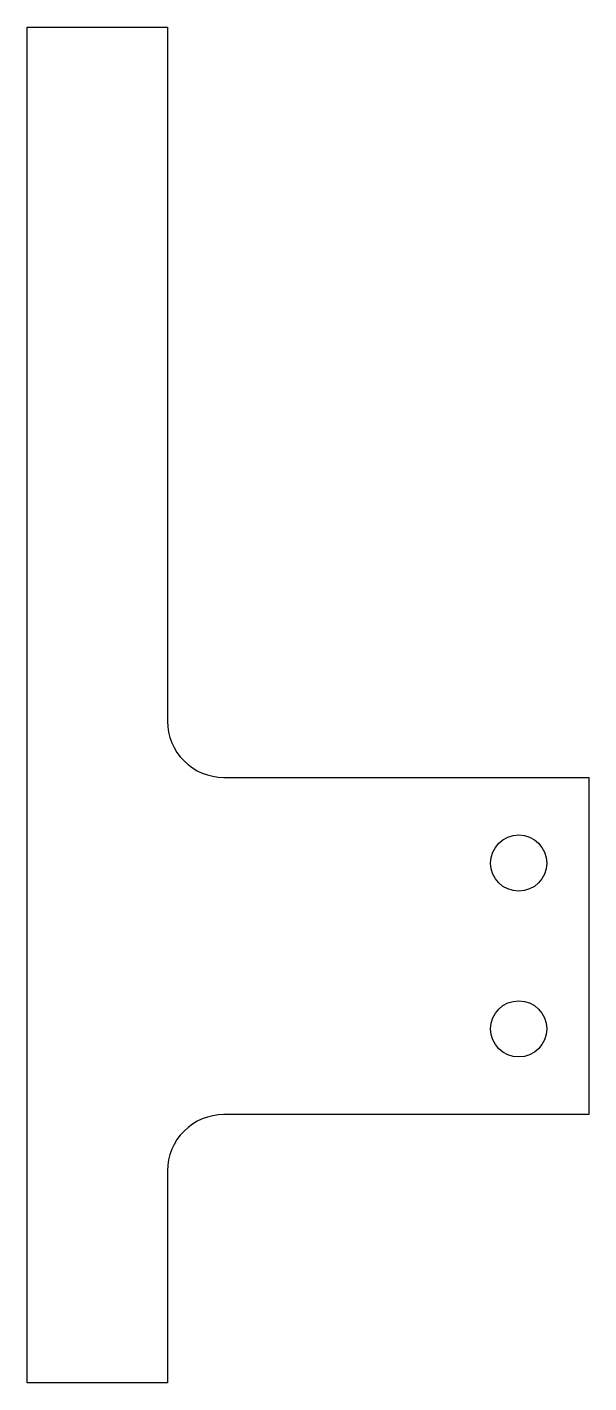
# Model space of a CAD drawing. Header units: millimetres. Extents: x -100 to -80, y -9.8 to 38.4.
import ezdxf

# ---------------------------------------------------------------- set-up
doc = ezdxf.new("R2010")
doc.units = ezdxf.units.MM

msp = doc.modelspace()

# ---------------------------------------------------------------- linework, layer by layer
msp.add_lwpolyline([(-95, -9.832), (-100, -9.832), (-100, 38.411), (-95, 38.411), (-95, 13.714, 0.414214), (-93, 11.714), (-80, 11.714), (-80, -0.286), (-93, -0.286, 0.414214), (-95, -2.286)], format="xyb", close=True)
for centre in [(-82.5, 8.664), (-82.5, 2.764)]:
    msp.add_circle(centre, 1)

doc.saveas('drawing.dxf')
